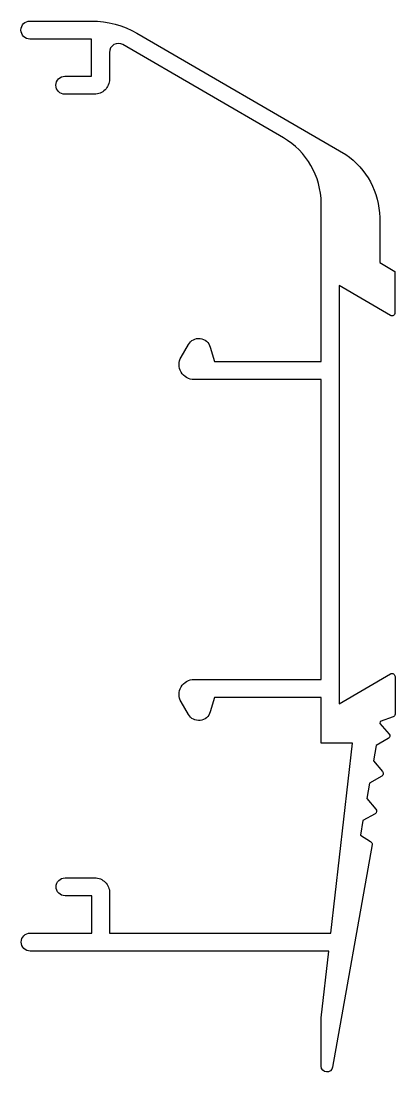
# Model space of a CAD drawing. Extents: x 982.5 to 1007.5, y -49.2 to 20.8.
import ezdxf

# ---------------------------------------------------------------- set-up
doc = ezdxf.new("R2010")
doc.units = 0
doc.header["$LTSCALE"] = 15
doc.layers.get('0').update_dxf_attribs({"linetype": 'CONTINUOUS'})

msp = doc.modelspace()

# ---------------------------------------------------------------- linework, layer by layer
at = {"ltscale": 0.05}
msp.add_lwpolyline([(1005.145, -33.404), (1005.828, -33.819, -0.309469), (1005.921, -34.025), (1003.288, -48.859, -0.916141), (1002.534, -48.792), (1002.536, -45.567), (1003.042, -41.122), (983.133, -41.122, -1), (983.133, -39.922), (987.236, -39.922), (987.236, -37.442), (985.458, -37.442, -1), (985.458, -36.243), (987.428, -36.243, -0.414214), (988.428, -37.243), (988.428, -39.923), (1003.179, -39.923), (1004.619, -27.277), (1002.533, -27.277), (1002.533, -24.237), (995.42, -24.237), (995.137, -25.194, -0.658833), (993.677, -25.367), (993.195, -24.532, -0.577371), (994.061, -23.032), (1002.533, -23.032), (1002.533, -3.062), (994.061, -3.062, -0.577338), (993.195, -1.562), (993.677, -0.727, -0.658881), (995.137, -0.9), (995.421, -1.858), (1002.533, -1.858), (1002.533, 8.679, 0.263472), (1000.012, 13.04), (989.314, 19.244, 0.577989), (988.413, 18.725), (988.413, 16.934, -0.414214), (987.413, 15.934), (985.443, 15.934, -1), (985.443, 17.133), (987.221, 17.133), (987.221, 19.613), (983.117, 19.613, -1), (983.117, 20.813), (987.221, 20.813, -0.137398), (990.247, 19.999), (1004.169, 11.925, -0.243358), (1006.433, 7.72), (1006.431, 4.732), (1007.452, 4.134), (1007.452, 1.38, -0.578419), (1007.152, 1.208), (1003.725, 3.201), (1003.725, -24.653), (1007.153, -22.667, -0.577881), (1007.453, -22.84), (1007.453, -25.343, -0.31493), (1007.322, -25.531), (1006.474, -25.841), (1006.449, -25.959), (1007.059, -26.668, -0.472079), (1007.006, -26.972), (1006.191, -27.435), (1006.011, -28.459), (1006.62, -29.168, -0.472079), (1006.568, -29.472), (1005.753, -29.935), (1005.573, -30.96), (1006.182, -31.669, -0.472079), (1006.13, -31.973), (1005.315, -32.436)], format="xyb", close=True, dxfattribs=at)

doc.saveas('drawing.dxf')
